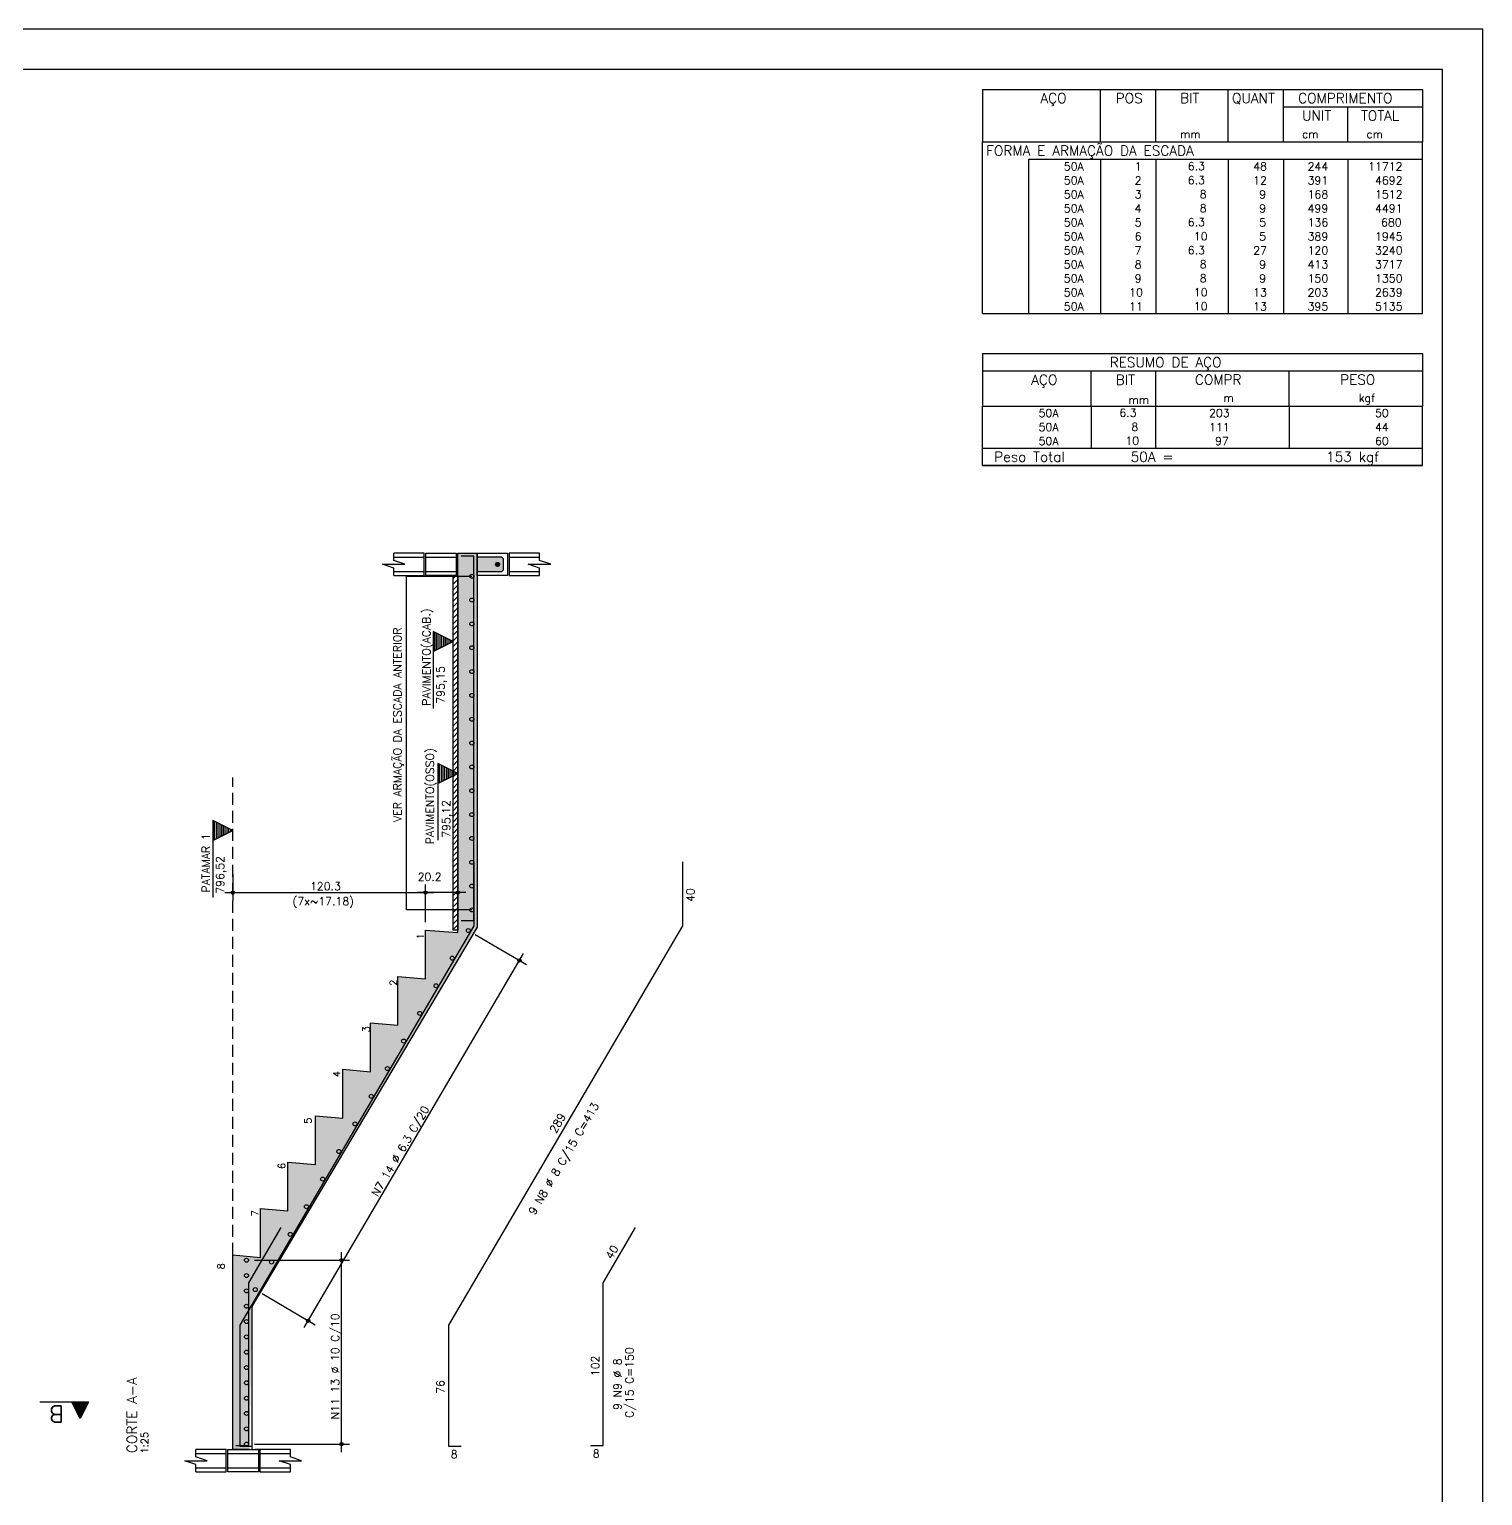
# Model space of a CAD drawing. Extents: x 0 to 84.1, y 0 to 59.4.
# Drawn here: x 47.79 to 84.1, y 22.76 to 59.4 of the extents above; entities that cross this region are included whole.
import ezdxf

# ---------------------------------------------------------------- set-up
doc = ezdxf.new("R2010")
doc.units = 0
doc.header["$MEASUREMENT"] = 0
doc.linetypes.add('ESTILO_TQS_0001', pattern=[0.45, 0.3, -0.15])
for name, color, linetype in [('ARQ_FOLHA', 7, 'CONTINUOUS'), ('PENA_01', 1, 'CONTINUOUS'), ('PENA_02', 2, 'CONTINUOUS'), ('PENA_03', 3, 'CONTINUOUS'), ('PENA_04', 4, 'CONTINUOUS'), ('PENA_05', 5, 'CONTINUOUS'), ('PENA_10', 253, 'CONTINUOUS')]:
    doc.layers.add(name, color=color, linetype=linetype)
doc.styles.get("Standard").update_dxf_attribs({"font": 'ROMANS.SHX'})

msp = doc.modelspace()

# ---------------------------------------------------------------- linework, layer by layer
at = {"layer": 'ARQ_FOLHA', "color": 1}
for points in [[(0, 0), (84.1, 0), (84.1, 59.4), (0, 59.4)], [(2.5, 1), (83.1, 1), (83.1, 58.4), (2.5, 58.4)]]:
    msp.add_lwpolyline(points, close=True, dxfattribs=at)
at = {"layer": 'PENA_01', "linetype": 'ESTILO_TQS_0001'}
msp.add_line((52.873, 28.774), (52.873, 40.709), dxfattribs=at)
at = {"layer": 'PENA_01', "linetype": 'Continuous'}
for p, q in [((52.873, 38.291), (52.873, 37.628)), ((52.673, 37.828), (57.886, 37.828)), ((58.694, 37.828), (57.486, 37.828)), ((57.686, 37.094), (57.686, 38.028)), ((57.686, 37.094), (57.686, 38.028)), ((58.494, 37.743), (58.494, 38.028)), ((58.93, 36.78), (60.207, 36.032)), ((54.657, 26.96), (60.135, 36.305)), ((53.414, 28.644), (55.788, 28.644)), ((55.588, 23.848), (55.588, 28.844)), ((53.607, 27.808), (54.931, 27.032)), ((53.414, 24.048), (55.788, 24.048))]:
    msp.add_line(p, q, dxfattribs=at)
msp.add_lwpolyline([(53.286, 23.914), (52.873, 23.914), (52.873, 28.774), (53.561, 28.714), (53.561, 29.934), (54.248, 29.874), (54.248, 31.094), (54.936, 31.034), (54.936, 32.254), (55.624, 32.194), (55.624, 33.414), (56.311, 33.354), (56.311, 34.574), (56.999, 34.514), (56.999, 35.734), (57.686, 35.674), (57.686, 36.894), (58.494, 36.834), (58.494, 46.313), (58.974, 46.313), (58.974, 36.969), (53.35, 27.484), (53.35, 23.914)], dxfattribs=at)
at = {"layer": 'PENA_02', "linetype": 'Continuous'}
for p, q in [((71.6, 57.9), (71.6, 56.587)), ((71.6, 57.9), (82.6, 57.9)), ((74.55, 56.587), (74.55, 57.9)), ((75.93, 56.587), (75.93, 57.9)), ((77.74, 56.587), (77.74, 57.9)), ((79.12, 56.587), (79.12, 57.9)), ((82.6, 57.9), (82.6, 56.587)), ((79.12, 57.462), (82.6, 57.462)), ((80.73, 56.587), (80.73, 57.462)), ((71.6, 56.587), (82.6, 56.587)), ((71.6, 56.15), (71.6, 56.587)), ((71.6, 56.587), (82.6, 56.587)), ((82.6, 56.15), (82.6, 56.587)), ((71.6, 55.8), (71.6, 56.15)), ((82.6, 56.15), (72.75, 56.15)), ((72.75, 56.15), (72.75, 55.8)), ((74.55, 56.15), (74.55, 55.8)), ((75.93, 56.15), (75.93, 55.8)), ((77.74, 56.15), (77.74, 55.8)), ((79.12, 56.15), (79.12, 55.8)), ((80.73, 56.15), (80.73, 55.8)), ((82.6, 55.8), (82.6, 56.15)), ((71.6, 55.45), (71.6, 55.8)), ((72.75, 55.8), (72.75, 55.45)), ((74.55, 55.8), (74.55, 55.45)), ((75.93, 55.8), (75.93, 55.45)), ((77.74, 55.8), (77.74, 55.45)), ((79.12, 55.8), (79.12, 55.45)), ((80.73, 55.8), (80.73, 55.45)), ((82.6, 55.45), (82.6, 55.8)), ((71.6, 55.1), (71.6, 55.45)), ((72.75, 55.45), (72.75, 55.1)), ((74.55, 55.45), (74.55, 55.1)), ((75.93, 55.45), (75.93, 55.1)), ((77.74, 55.45), (77.74, 55.1)), ((79.12, 55.45), (79.12, 55.1)), ((80.73, 55.45), (80.73, 55.1)), ((82.6, 55.1), (82.6, 55.45)), ((71.6, 54.75), (71.6, 55.1)), ((72.75, 55.1), (72.75, 54.75)), ((74.55, 55.1), (74.55, 54.75)), ((75.93, 55.1), (75.93, 54.75)), ((77.74, 55.1), (77.74, 54.75)), ((79.12, 55.1), (79.12, 54.75)), ((80.73, 55.1), (80.73, 54.75)), ((82.6, 54.75), (82.6, 55.1)), ((71.6, 54.4), (71.6, 54.75)), ((72.75, 54.75), (72.75, 54.4)), ((74.55, 54.75), (74.55, 54.4)), ((75.93, 54.75), (75.93, 54.4)), ((77.74, 54.75), (77.74, 54.4)), ((79.12, 54.75), (79.12, 54.4)), ((80.73, 54.75), (80.73, 54.4)), ((82.6, 54.4), (82.6, 54.75)), ((71.6, 54.05), (71.6, 54.4)), ((72.75, 54.4), (72.75, 54.05)), ((74.55, 54.4), (74.55, 54.05)), ((75.93, 54.4), (75.93, 54.05)), ((77.74, 54.4), (77.74, 54.05)), ((79.12, 54.4), (79.12, 54.05)), ((80.73, 54.4), (80.73, 54.05)), ((82.6, 54.05), (82.6, 54.4)), ((71.6, 53.7), (71.6, 54.05)), ((72.75, 54.05), (72.75, 53.7)), ((74.55, 54.05), (74.55, 53.7)), ((75.93, 54.05), (75.93, 53.7)), ((77.74, 54.05), (77.74, 53.7)), ((79.12, 54.05), (79.12, 53.7)), ((80.73, 54.05), (80.73, 53.7)), ((82.6, 53.7), (82.6, 54.05)), ((71.6, 53.35), (71.6, 53.7)), ((72.75, 53.7), (72.75, 53.35)), ((74.55, 53.7), (74.55, 53.35)), ((75.93, 53.7), (75.93, 53.35)), ((77.74, 53.7), (77.74, 53.35)), ((79.12, 53.7), (79.12, 53.35)), ((80.73, 53.7), (80.73, 53.35)), ((82.6, 53.35), (82.6, 53.7)), ((71.6, 53), (71.6, 53.35)), ((72.75, 53.35), (72.75, 53)), ((74.55, 53.35), (74.55, 53)), ((75.93, 53.35), (75.93, 53)), ((77.74, 53.35), (77.74, 53)), ((79.12, 53.35), (79.12, 53)), ((80.73, 53.35), (80.73, 53)), ((82.6, 53), (82.6, 53.35)), ((71.6, 52.65), (71.6, 53)), ((72.75, 53), (72.75, 52.65)), ((74.55, 53), (74.55, 52.65)), ((75.93, 53), (75.93, 52.65)), ((77.74, 53), (77.74, 52.65)), ((79.12, 53), (79.12, 52.65)), ((80.73, 53), (80.73, 52.65)), ((82.6, 52.65), (82.6, 53)), ((71.6, 52.3), (71.6, 52.65)), ((72.75, 52.65), (72.75, 52.3)), ((74.55, 52.65), (74.55, 52.3)), ((75.93, 52.65), (75.93, 52.3)), ((77.74, 52.65), (77.74, 52.3)), ((79.12, 52.65), (79.12, 52.3)), ((80.73, 52.65), (80.73, 52.3)), ((82.6, 52.3), (82.6, 52.65)), ((71.6, 52.3), (82.6, 52.3)), ((71.6, 51.3), (71.6, 49.988)), ((71.6, 51.3), (82.6, 51.3)), ((82.6, 51.3), (82.6, 49.988)), ((71.6, 50.863), (82.6, 50.863)), ((74.32, 49.988), (74.32, 50.863)), ((75.93, 49.988), (75.93, 50.863)), ((79.265, 49.988), (79.265, 50.863)), ((71.6, 49.988), (82.6, 49.988)), ((71.6, 49.638), (71.6, 49.988)), ((74.32, 49.988), (74.32, 49.638)), ((75.93, 49.638), (75.93, 49.988)), ((79.265, 49.988), (79.265, 49.638)), ((82.6, 49.638), (82.6, 49.988)), ((71.6, 49.288), (71.6, 49.638)), ((74.32, 49.638), (74.32, 49.288)), ((75.93, 49.288), (75.93, 49.638)), ((79.265, 49.638), (79.265, 49.288)), ((82.6, 49.288), (82.6, 49.638)), ((71.6, 48.938), (71.6, 49.288)), ((74.32, 49.288), (74.32, 48.938)), ((75.93, 48.938), (75.93, 49.288)), ((79.265, 49.288), (79.265, 48.938)), ((82.6, 48.938), (82.6, 49.288)), ((71.6, 48.938), (82.6, 48.938)), ((71.6, 48.5), (71.6, 48.938)), ((71.6, 48.938), (82.6, 48.938)), ((82.6, 48.5), (82.6, 48.938)), ((82.6, 48.5), (71.6, 48.5)), ((71.6, 48.5), (82.6, 48.5))]:
    msp.add_line(p, q, dxfattribs=at)
for points in [[(0, 0), (84.1, 0), (84.1, 59.4), (0, 59.4), (0, 0)], [(56.894, 45.753), (56.894, 45.939), (56.614, 46.033), (57.174, 46.033), (56.894, 46.126), (56.894, 46.313)], [(60.534, 45.753), (60.534, 45.939), (60.254, 46.033), (60.814, 46.033), (60.534, 46.126), (60.534, 46.313)], [(51.95, 23.354), (51.95, 23.541), (51.67, 23.634), (52.23, 23.634), (51.95, 23.728), (51.95, 23.914)], [(54.31, 23.354), (54.31, 23.541), (54.03, 23.634), (54.59, 23.634), (54.31, 23.728), (54.31, 23.914)]]:
    msp.add_lwpolyline(points, dxfattribs=at)
for centre, radius in [((52.873, 37.828), 0.04), ((52.873, 37.828), 0.02), ((57.686, 37.828), 0.04), ((57.686, 37.828), 0.04), ((57.686, 37.828), 0.02), ((57.686, 37.828), 0.02), ((58.494, 37.828), 0.04), ((58.494, 37.828), 0.02), ((60.034, 36.133), 0.0416), ((60.034, 36.133), 0.0208), ((55.588, 28.644), 0.0416), ((55.588, 28.644), 0.0208), ((54.758, 27.133), 0.0416), ((54.758, 27.133), 0.0208), ((55.588, 24.048), 0.0416), ((55.588, 24.048), 0.0208)]:
    msp.add_circle(centre, radius, dxfattribs=at)
at = {"layer": 'PENA_03', "linetype": 'Continuous'}
for p, q in [((57.654, 46.313), (56.894, 46.313)), ((56.894, 46.213), (57.654, 46.213)), ((57.654, 45.753), (57.654, 46.313)), ((57.694, 46.213), (58.454, 46.213)), ((60.534, 46.313), (59.774, 46.313)), ((59.774, 46.313), (59.774, 45.753)), ((59.774, 46.213), (60.534, 46.213)), ((56.894, 45.853), (57.654, 45.853)), ((57.694, 45.853), (58.454, 45.853)), ((59.774, 45.853), (60.534, 45.853)), ((56.894, 45.753), (57.654, 45.753)), ((57.209, 37.396), (57.209, 45.734)), ((57.209, 45.734), (58.844, 45.734)), ((58.374, 45.674), (58.453, 45.753)), ((58.374, 45.532), (58.494, 45.652)), ((58.374, 45.391), (58.494, 45.511)), ((59.774, 45.753), (60.534, 45.753)), ((58.374, 45.249), (58.494, 45.369)), ((58.374, 45.108), (58.494, 45.228)), ((58.374, 44.967), (58.494, 45.087)), ((58.374, 44.825), (58.494, 44.945)), ((58.374, 44.684), (58.494, 44.804)), ((57.874, 44.35), (57.874, 42.43)), ((58.374, 44.1), (57.874, 44.35)), ((58.374, 44.542), (58.494, 44.662)), ((58.374, 44.401), (58.494, 44.521)), ((58.374, 44.259), (58.494, 44.379)), ((58.374, 44.1), (57.874, 43.85)), ((57.918, 43.872), (57.918, 44.327)), ((57.963, 43.894), (57.963, 44.305)), ((58.007, 43.917), (58.007, 44.283)), ((58.052, 43.939), (58.052, 44.26)), ((58.097, 43.961), (58.097, 44.238)), ((58.141, 43.983), (58.141, 44.216)), ((58.186, 44.006), (58.186, 44.194)), ((58.23, 44.028), (58.23, 44.171)), ((58.275, 44.05), (58.275, 44.149)), ((58.32, 44.073), (58.32, 44.127)), ((58.374, 44.118), (58.494, 44.238)), ((58.374, 43.977), (58.494, 44.097)), ((58.374, 43.835), (58.494, 43.955)), ((58.374, 43.694), (58.494, 43.814)), ((58.374, 43.552), (58.494, 43.672)), ((58.374, 43.411), (58.494, 43.531)), ((58.374, 43.269), (58.494, 43.389)), ((58.374, 43.128), (58.494, 43.248)), ((58.374, 42.987), (58.494, 43.107)), ((58.374, 42.845), (58.494, 42.965)), ((58.374, 42.704), (58.494, 42.824)), ((58.374, 42.562), (58.494, 42.682)), ((58.374, 42.421), (58.494, 42.541)), ((58.374, 42.28), (58.494, 42.4)), ((58.374, 42.138), (58.494, 42.258)), ((58.374, 41.997), (58.494, 42.117)), ((58.374, 41.855), (58.494, 41.975)), ((58.374, 41.714), (58.494, 41.834)), ((58.374, 41.572), (58.494, 41.692)), ((58.374, 41.431), (58.494, 41.551)), ((58.374, 41.29), (58.494, 41.41)), ((57.994, 41.058), (57.994, 39.138)), ((58.494, 40.808), (57.994, 41.058)), ((58.374, 41.148), (58.494, 41.268)), ((58.374, 41.007), (58.494, 41.127)), ((58.494, 40.808), (57.994, 40.558)), ((58.038, 40.58), (58.038, 41.035)), ((58.083, 40.602), (58.083, 41.013)), ((58.127, 40.624), (58.127, 40.991)), ((58.172, 40.647), (58.172, 40.968)), ((58.217, 40.669), (58.217, 40.946)), ((58.261, 40.691), (58.261, 40.924)), ((58.306, 40.714), (58.306, 40.901)), ((58.35, 40.736), (58.35, 40.879)), ((58.374, 40.865), (58.494, 40.985)), ((58.374, 40.724), (58.494, 40.844)), ((58.374, 40.582), (58.494, 40.702)), ((58.395, 40.758), (58.395, 40.857)), ((58.44, 40.78), (58.44, 40.835)), ((58.374, 40.441), (58.494, 40.561)), ((58.374, 40.3), (58.494, 40.42)), ((58.374, 40.158), (58.494, 40.278)), ((58.374, 40.017), (58.494, 40.137)), ((58.374, 39.875), (58.494, 39.995)), ((52.373, 39.631), (52.373, 37.711)), ((52.873, 39.381), (52.373, 39.631)), ((52.418, 39.154), (52.418, 39.609)), ((52.462, 39.176), (52.462, 39.587)), ((58.374, 39.734), (58.494, 39.854)), ((58.374, 39.593), (58.494, 39.713)), ((58.374, 39.451), (58.494, 39.571)), ((52.873, 39.381), (52.373, 39.131)), ((52.507, 39.198), (52.507, 39.564)), ((52.552, 39.221), (52.552, 39.542)), ((52.596, 39.243), (52.596, 39.52)), ((52.641, 39.265), (52.641, 39.498)), ((52.685, 39.287), (52.685, 39.475)), ((52.73, 39.31), (52.73, 39.453)), ((52.775, 39.332), (52.775, 39.431)), ((52.819, 39.354), (52.819, 39.408)), ((58.374, 39.31), (58.494, 39.43)), ((58.374, 39.168), (58.494, 39.288)), ((58.374, 39.027), (58.494, 39.147)), ((58.374, 38.885), (58.494, 39.005)), ((58.374, 38.744), (58.494, 38.864)), ((58.374, 38.603), (58.494, 38.723)), ((58.374, 38.461), (58.494, 38.581)), ((58.374, 38.32), (58.494, 38.44)), ((58.374, 38.178), (58.494, 38.298)), ((58.374, 38.037), (58.494, 38.157)), ((58.374, 37.895), (58.494, 38.015)), ((58.374, 37.754), (58.494, 37.874)), ((58.844, 37.396), (57.209, 37.396)), ((58.374, 37.613), (58.494, 37.733)), ((58.374, 37.471), (58.494, 37.591)), ((58.374, 37.33), (58.494, 37.45)), ((58.374, 37.188), (58.494, 37.308)), ((58.374, 37.047), (58.494, 37.167)), ((58.374, 36.906), (58.494, 37.026)), ((52.71, 23.914), (51.95, 23.914)), ((52.71, 23.354), (52.71, 23.914)), ((54.19, 23.913), (53.43, 23.913)), ((54.31, 23.914), (53.55, 23.914)), ((53.55, 23.914), (53.55, 23.354)), ((51.95, 23.814), (52.71, 23.814)), ((51.95, 23.454), (52.71, 23.454)), ((52.75, 23.814), (53.51, 23.814)), ((52.75, 23.454), (53.51, 23.454)), ((53.55, 23.814), (54.31, 23.814)), ((53.55, 23.454), (54.31, 23.454)), ((51.95, 23.354), (52.71, 23.354)), ((53.55, 23.354), (54.31, 23.354))]:
    msp.add_line(p, q, dxfattribs=at)
for points in [[(58.454, 46.313), (58.454, 45.753), (57.694, 45.753), (57.694, 46.313), (58.454, 46.313)], [(59.734, 46.313), (59.734, 45.753), (58.974, 45.753), (58.974, 46.313), (59.734, 46.313)], [(58.974, 45.853), (59.594, 45.853), (59.634, 45.893), (59.634, 46.173), (59.594, 46.213), (58.974, 46.213)], [(59.487, 45.98), (59.477, 45.982), (59.467, 45.985), (59.458, 45.99), (59.45, 45.997), (59.444, 46.005), (59.44, 46.015), (59.438, 46.025), (59.438, 46.036), (59.44, 46.046), (59.444, 46.055), (59.45, 46.064), (59.458, 46.071), (59.467, 46.076), (59.477, 46.079), (59.487, 46.08), (59.498, 46.079), (59.508, 46.076), (59.517, 46.071), (59.524, 46.064), (59.531, 46.055), (59.535, 46.046), (59.537, 46.036), (59.537, 46.025), (59.535, 46.015), (59.531, 46.005), (59.524, 45.997), (59.517, 45.99), (59.508, 45.985), (59.498, 45.982), (59.487, 45.98)], [(58.494, 36.894), (58.374, 36.894), (58.374, 45.753), (58.494, 45.753), (58.494, 36.894)], [(57.874, 43.85), (58.374, 44.1), (57.874, 44.35), (57.874, 43.85)], [(57.994, 40.558), (58.494, 40.808), (57.994, 41.058), (57.994, 40.558)], [(52.373, 39.131), (52.873, 39.381), (52.373, 39.631), (52.373, 39.131)], [(49.264, 25.099), (49.059, 24.69), (48.855, 25.099), (49.264, 25.099)], [(53.51, 23.914), (53.51, 23.354), (52.75, 23.354), (52.75, 23.914), (53.51, 23.914)]]:
    msp.add_lwpolyline(points, dxfattribs=at)
for centre in [(59.487, 46.03), (58.844, 45.734), (58.844, 45.139), (58.844, 44.543), (58.844, 43.947), (58.844, 43.352), (58.844, 42.756), (58.844, 42.161), (58.844, 41.565), (58.844, 40.969), (58.844, 40.374), (58.844, 39.778), (58.844, 39.183), (58.844, 38.587), (58.844, 37.991), (58.844, 37.396), (58.758, 36.881), (58.353, 36.191), (57.949, 35.501), (57.544, 34.811), (57.139, 34.121), (56.735, 33.43), (56.33, 32.74), (55.926, 32.05), (55.521, 31.36), (55.116, 30.67), (54.712, 29.98), (54.307, 29.29), (53.214, 28.644), (53.839, 28.599), (53.214, 28.261), (53.214, 27.878), (53.434, 27.909), (53.214, 27.495), (53.214, 27.112), (53.214, 26.728), (53.214, 26.346), (53.214, 25.962), (53.214, 25.58), (53.214, 25.195), (53.214, 24.814), (53.214, 24.429), (53.214, 24.048)]:
    msp.add_circle(centre, 0.05, dxfattribs=at)
for points in [[(59.487, 45.98), (59.438, 46.036), (59.44, 46.046)], [(59.487, 45.98), (59.438, 46.025), (59.438, 46.036)], [(59.487, 45.98), (59.44, 46.015), (59.438, 46.025)], [(59.487, 45.98), (59.44, 46.046), (59.444, 46.055)], [(59.487, 45.98), (59.444, 46.005), (59.44, 46.015)], [(59.487, 45.98), (59.444, 46.055), (59.45, 46.064)], [(59.487, 45.98), (59.45, 45.997), (59.444, 46.005)], [(59.487, 45.98), (59.45, 46.064), (59.458, 46.071)], [(59.487, 45.98), (59.458, 45.99), (59.45, 45.997)], [(59.487, 45.98), (59.458, 46.071), (59.467, 46.076)], [(59.487, 45.98), (59.467, 45.985), (59.458, 45.99)], [(59.487, 45.98), (59.467, 46.076), (59.477, 46.079)], [(59.487, 45.98), (59.477, 45.982), (59.467, 45.985)], [(59.487, 45.98), (59.477, 46.079), (59.487, 46.08)], [(59.487, 45.98), (59.487, 46.08), (59.498, 46.079)], [(59.487, 45.98), (59.498, 46.079), (59.508, 46.076)], [(59.487, 45.98), (59.508, 46.076), (59.517, 46.071)], [(59.487, 45.98), (59.517, 46.071), (59.524, 46.064)], [(59.487, 45.98), (59.524, 46.064), (59.531, 46.055)], [(59.487, 45.98), (59.531, 46.055), (59.535, 46.046)], [(59.487, 45.98), (59.535, 46.046), (59.537, 46.036)], [(59.487, 45.98), (59.537, 46.036), (59.537, 46.025)], [(59.487, 45.98), (59.537, 46.025), (59.535, 46.015)], [(59.487, 45.98), (59.535, 46.015), (59.531, 46.005)], [(59.487, 45.98), (59.531, 46.005), (59.524, 45.997)], [(59.487, 45.98), (59.524, 45.997), (59.517, 45.99)], [(59.487, 45.98), (59.517, 45.99), (59.508, 45.985)], [(59.487, 45.98), (59.508, 45.985), (59.498, 45.982)], [(59.487, 45.98), (59.498, 45.982), (59.487, 45.98)]]:
    msp.add_solid(points, dxfattribs=at)
at = {"layer": 'PENA_04', "linetype": 'Continuous'}
for p, q in [((48.051, 25.101), (49.267, 25.101)), ((49.264, 25.099), (48.051, 25.099)), ((49.059, 24.686), (48.853, 25.099)), ((49.059, 24.69), (48.855, 25.099)), ((49.249, 25.069), (48.87, 25.069)), ((49.233, 25.037), (48.886, 25.037)), ((49.217, 25.005), (48.902, 25.005)), ((49.201, 24.973), (48.918, 24.973)), ((49.185, 24.941), (48.934, 24.941)), ((49.267, 25.101), (49.059, 24.686)), ((49.264, 25.099), (49.059, 24.69)), ((49.169, 24.909), (48.95, 24.909)), ((49.153, 24.878), (48.966, 24.877)), ((49.137, 24.846), (48.982, 24.846)), ((49.121, 24.814), (48.998, 24.814)), ((49.105, 24.782), (49.014, 24.782)), ((49.089, 24.75), (49.03, 24.75)), ((49.073, 24.718), (49.045, 24.718))]:
    msp.add_line(p, q, dxfattribs=at)
at = {"layer": 'PENA_05', "linetype": 'Continuous'}
for p, q in [((58.894, 46.233), (58.574, 46.233)), ((58.894, 37.132), (58.894, 46.233)), ((58.894, 38.595), (58.894, 36.995)), ((64.106, 38.595), (64.106, 36.995)), ((58.574, 37.132), (58.894, 37.132)), ((58.894, 36.995), (53.046, 27.019)), ((64.106, 36.995), (58.258, 27.019)), ((53.27, 28.079), (54.079, 29.46)), ((62.127, 28.079), (62.936, 29.46)), ((53.27, 24.01), (53.27, 28.079)), ((62.127, 24.01), (62.127, 28.079)), ((53.046, 27.019), (53.046, 23.994)), ((58.258, 27.019), (58.258, 23.994)), ((52.95, 24.01), (53.27, 24.01)), ((53.046, 23.994), (53.366, 23.994)), ((58.258, 23.994), (58.578, 23.994)), ((61.807, 24.01), (62.127, 24.01))]:
    msp.add_line(p, q, dxfattribs=at)
at = {"layer": 'PENA_10', "linetype": 'Continuous'}
for points in [[(58.974, 36.969), (58.494, 36.834), (58.494, 46.313)], [(58.974, 36.969), (58.494, 46.313), (58.974, 46.313)], [(58.974, 46.213), (58.974, 45.853), (59.594, 45.853)], [(58.974, 46.213), (59.594, 45.853), (59.634, 45.893)], [(58.974, 46.213), (59.634, 45.893), (59.634, 46.173)], [(58.974, 46.213), (59.634, 46.173), (59.594, 46.213)], [(58.974, 46.213), (59.594, 46.213), (58.974, 46.213)], [(58.974, 36.969), (53.35, 27.484), (53.561, 28.714)], [(58.974, 36.969), (53.561, 28.714), (54.248, 29.874)], [(58.974, 36.969), (54.248, 29.874), (54.936, 31.034)], [(58.974, 36.969), (54.936, 31.034), (55.624, 32.194)], [(58.974, 36.969), (55.624, 32.194), (56.311, 33.354)], [(58.974, 36.969), (56.311, 33.354), (56.999, 34.514)], [(58.974, 36.969), (56.999, 34.514), (57.686, 35.674)], [(58.974, 36.969), (57.686, 35.674), (58.494, 36.834)], [(58.494, 36.834), (57.686, 35.674), (57.686, 36.894)], [(57.686, 35.674), (56.999, 34.514), (56.999, 35.734)], [(56.999, 34.514), (56.311, 33.354), (56.311, 34.574)], [(56.311, 33.354), (55.624, 32.194), (55.624, 33.414)], [(55.624, 32.194), (54.936, 31.034), (54.936, 32.254)], [(54.936, 31.034), (54.248, 29.874), (54.248, 31.094)], [(54.248, 29.874), (53.561, 28.714), (53.561, 29.934)], [(53.35, 27.484), (52.873, 23.914), (52.873, 28.774)], [(53.35, 27.484), (52.873, 28.774), (53.561, 28.714)], [(53.35, 27.484), (53.286, 23.914), (52.873, 23.914)]]:
    msp.add_solid(points, dxfattribs=at)

# ---------------------------------------------------------------- texts
at = {"layer": 'PENA_02', "linetype": 'Continuous'}
for s, height, p in [('AÇO', 0.25, (73.05, 57.556)), ('POS', 0.25, (74.93, 57.556)), ('BIT', 0.25, (76.54, 57.556)), ('QUANT', 0.25, (77.836, 57.556)), ('COMPRIMENTO', 0.25, (79.489, 57.556)), ('UNIT', 0.25, (79.587, 57.119)), ('TOTAL', 0.25, (81.059, 57.119)), ('mm', 0.2, (76.54, 56.681)), ('cm', 0.2, (79.587, 56.681)), ('cm', 0.2, (81.197, 56.681)), ('FORMA E ARMAÇÃO DA ESCADA ', 0.25, (71.696, 56.244)), ('     50A', 0.2, (72.89, 55.875)), ('  1', 0.2, (75.13, 55.875)), ('    6.3', 0.2, (76.137, 55.881)), ('   48', 0.2, (77.92, 55.875)), ('    244', 0.2, (79.13, 55.875)), ('  11712', 0.2, (80.964, 55.875)), ('     50A', 0.2, (72.89, 55.525)), ('  2', 0.2, (75.13, 55.525)), ('    6.3', 0.2, (76.137, 55.531)), ('   12', 0.2, (77.92, 55.525)), ('    391', 0.2, (79.13, 55.525)), ('   4692', 0.2, (80.964, 55.525)), ('     50A', 0.2, (72.89, 55.175)), ('  3', 0.2, (75.13, 55.175)), ('      8', 0.2, (76.137, 55.181)), ('    9', 0.2, (77.92, 55.175)), ('    168', 0.2, (79.13, 55.175)), ('   1512', 0.2, (80.964, 55.175)), ('     50A', 0.2, (72.89, 54.825)), ('  4', 0.2, (75.13, 54.825)), ('      8', 0.2, (76.137, 54.831)), ('    9', 0.2, (77.92, 54.825)), ('    499', 0.2, (79.13, 54.825)), ('   4491', 0.2, (80.964, 54.825)), ('     50A', 0.2, (72.89, 54.475)), ('  5', 0.2, (75.13, 54.475)), ('    6.3', 0.2, (76.137, 54.481)), ('    5', 0.2, (77.92, 54.475)), ('    136', 0.2, (79.13, 54.475)), ('    680', 0.2, (80.964, 54.475)), ('     50A', 0.2, (72.89, 54.125)), ('  6', 0.2, (75.13, 54.125)), ('     10', 0.2, (76.137, 54.131)), ('    5', 0.2, (77.92, 54.125)), ('    389', 0.2, (79.13, 54.125)), ('   1945', 0.2, (80.964, 54.125)), ('     50A', 0.2, (72.89, 53.775)), ('  7', 0.2, (75.13, 53.775)), ('    6.3', 0.2, (76.137, 53.781)), ('   27', 0.2, (77.92, 53.775)), ('    120', 0.2, (79.13, 53.775)), ('   3240', 0.2, (80.964, 53.775)), ('     50A', 0.2, (72.89, 53.425)), ('  8', 0.2, (75.13, 53.425)), ('      8', 0.2, (76.137, 53.431)), ('    9', 0.2, (77.92, 53.425)), ('    413', 0.2, (79.13, 53.425)), ('   3717', 0.2, (80.964, 53.425)), ('     50A', 0.2, (72.89, 53.075)), ('  9', 0.2, (75.13, 53.075)), ('      8', 0.2, (76.137, 53.081)), ('    9', 0.2, (77.92, 53.075)), ('    150', 0.2, (79.13, 53.075)), ('   1350', 0.2, (80.964, 53.075)), ('     50A', 0.2, (72.89, 52.725)), (' 10', 0.2, (75.13, 52.725)), ('     10', 0.2, (76.137, 52.731)), ('   13', 0.2, (77.92, 52.725)), ('    203', 0.2, (79.13, 52.725)), ('   2639', 0.2, (80.964, 52.725)), ('     50A', 0.2, (72.89, 52.375)), (' 11', 0.2, (75.13, 52.375)), ('     10', 0.2, (76.137, 52.381)), ('   13', 0.2, (77.92, 52.375)), ('    395', 0.2, (79.13, 52.375)), ('   5135', 0.2, (80.964, 52.375)), ('RESUMO DE AÇO', 0.25, (74.78, 50.956)), ('AÇO', 0.25, (72.82, 50.519)), ('BIT', 0.25, (74.93, 50.519)), ('COMPR', 0.25, (76.909, 50.522)), ('PESO', 0.25, (80.538, 50.522)), ('m', 0.2, (77.623, 50.091)), ('kgf', 0.2, (81.001, 50.091)), ('     50A', 0.2, (72.26, 49.713)), ('    6.3', 0.2, (74.427, 49.719)), ('mm', 0.2, (75.251, 50.045)), ('    203', 0.2, (76.668, 49.713)), ('      50', 0.2, (80.515, 49.713)), ('     50A', 0.2, (72.26, 49.362)), ('      8', 0.2, (74.427, 49.369)), ('    111', 0.2, (76.668, 49.362)), ('      44', 0.2, (80.515, 49.362)), ('     50A', 0.2, (72.26, 49.013)), ('     10', 0.2, (74.427, 49.019)), ('     97', 0.2, (76.668, 49.013)), ('      60', 0.2, (80.515, 49.013)), ('Peso Total        50A =', 0.25, (71.893, 48.594)), ('     153 kgf', 0.25, (79.257, 48.594))]:
    msp.add_text(s, height=height, dxfattribs=at).set_placement(p)
at = {"layer": 'PENA_03', "linetype": 'Continuous'}
for s, height, rotation, p in [('VER ARMAÇÃO DA ESCADA ANTERIOR', 0.2, 90, (57.085, 39.593)), ('40', 0.2, 90, (64.406, 37.595)), ('1', 0.18, 90, (57.646, 36.659)), ('2', 0.18, 90, (56.973, 35.499)), ('3', 0.18, 90, (56.293, 34.339)), ('4', 0.18, 90, (55.558, 33.216)), ('N7 14 %%c 6.3 C/20', 0.2, 59.62, (56.495, 30.214)), ('9 N8 %%c 8 C/15 C=413', 0.2, 59.6199, (60.42, 29.757)), ('289', 0.2, 59.6209, (60.944, 31.798)), ('5', 0.18, 90, (54.842, 32.05)), ('6', 0.18, 90, (54.181, 30.92)), ('7', 0.18, 90, (53.518, 29.738)), ('40', 0.2, 59.6209, (62.344, 28.648)), ('8', 0.18, 90, (52.668, 28.412)), ('N11 13 %%c 10 C/10', 0.2, 90, (55.528, 24.666)), ('C/15 C=150', 0.2, 90, (62.882, 24.704)), ('102', 0.2, 90, (62.027, 25.745)), ('9 N9 %%c 8', 0.2, 90, (62.582, 24.904)), ('76', 0.2, 90, (58.158, 25.306)), ('1:25', 0.18, 90, (50.758, 23.813))]:
    msp.add_text(s, height=height, rotation=rotation, dxfattribs=at).set_placement(p)
for s, p in [('20.2', (57.49, 38.125)), ('(7x~17.18)', (54.365, 37.512)), ('120.3', (54.8, 37.888)), ('8', (58.318, 23.694)), ('8', (61.867, 23.71))]:
    msp.add_text(s, height=0.2, dxfattribs=at).set_placement(p)
at = {"layer": 'PENA_04', "linetype": 'Continuous'}
for s, height, rotation, p in [('PAVIMENTO(ACAB.)', 0.2, 90, (57.808, 42.496)), ('795,15', 0.2, 90, (58.162, 42.549)), ('PAVIMENTO(OSSO)', 0.2, 90, (57.897, 39.038)), ('795,12', 0.2, 90, (58.304, 39.198)), ('PATAMAR 1', 0.2, 90, (52.299, 37.831)), ('796,52', 0.2, 90, (52.654, 37.801)), ('B', 0.4, 180, (48.651, 25.001))]:
    msp.add_text(s, height=height, rotation=rotation, dxfattribs=at).set_placement(p)
at = {"layer": 'PENA_05', "linetype": 'Continuous'}
msp.add_text('CORTE A-A', height=0.25, rotation=90, dxfattribs=at).set_placement((50.478, 23.823))

doc.saveas('drawing.dxf')
